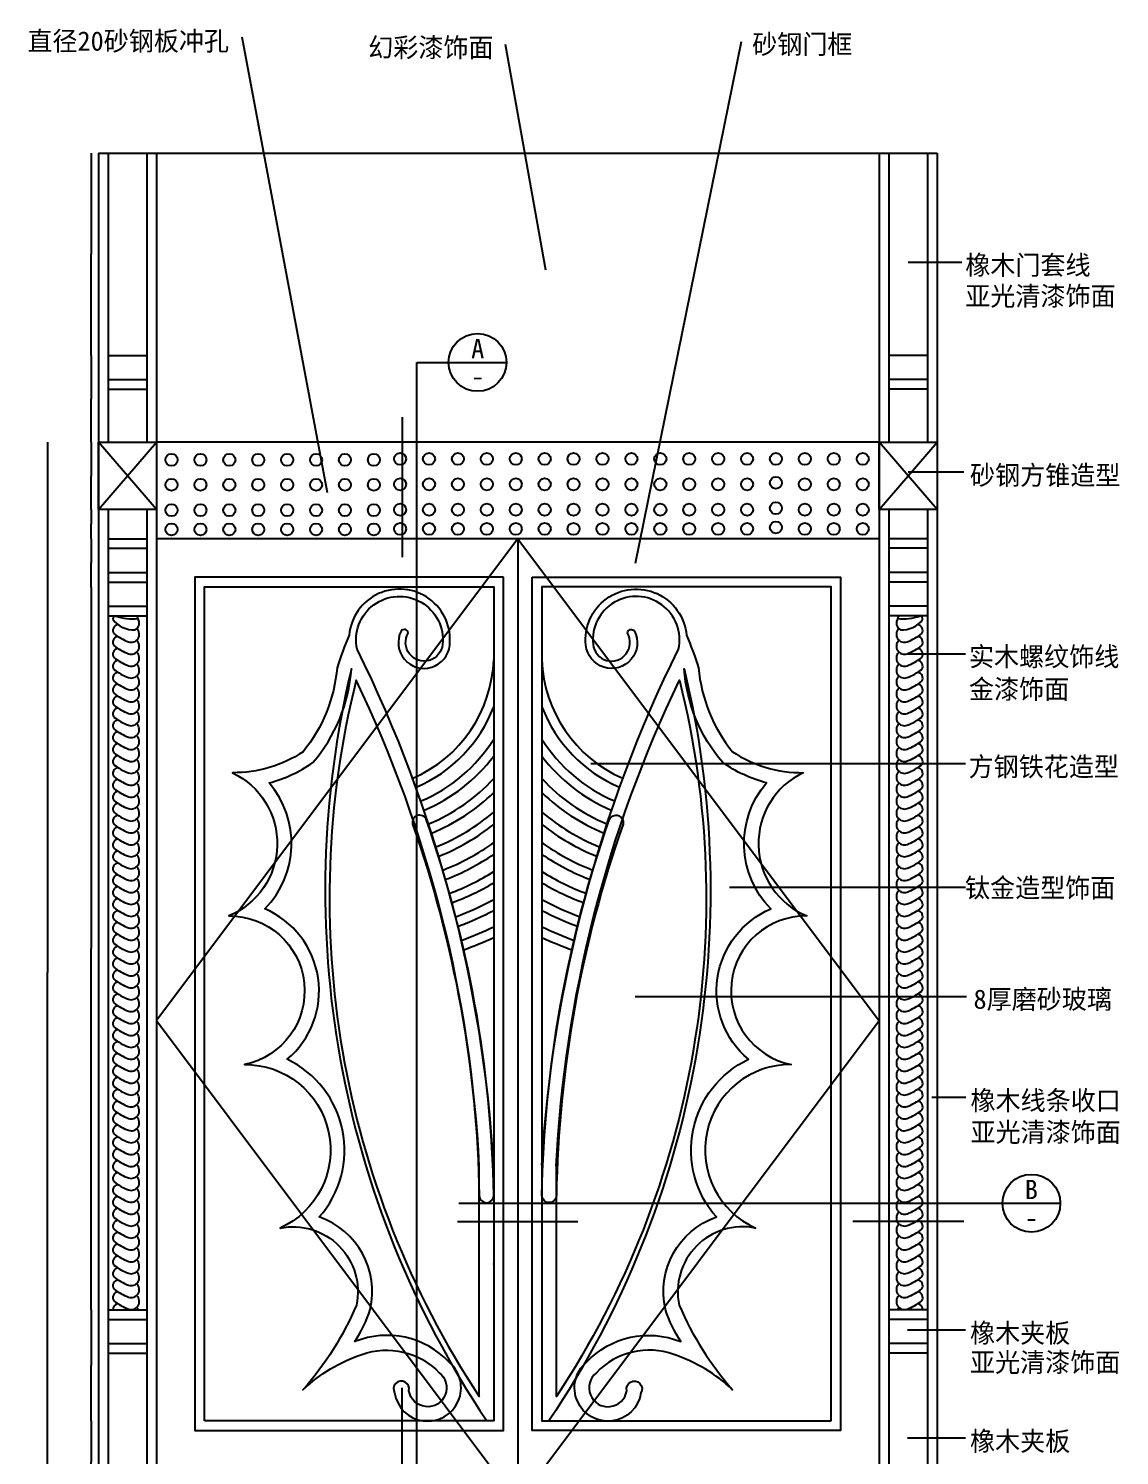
# Model space of a CAD drawing. Header units: metres. Extents: x 65 to 3610, y 142 to 4675.
# Drawn here: x 77 to 2341, y 1675 to 4635 of the extents above; entities that cross this region are included whole.
import ezdxf

# ---------------------------------------------------------------- set-up
doc = ezdxf.new("R2010")
doc.units = ezdxf.units.M
for name, color, linetype in [('3', 3, 'Continuous'), ('4', 4, 'Continuous'), ('7', 7, 'Continuous'), ('BH', 3, 'Continuous'), ('DIM', 3, 'Continuous'), ('TEXT', 3, 'Continuous')]:
    doc.layers.add(name, color=color, linetype=linetype)
doc.dimstyles.get("Standard").update_dxf_attribs({"dimtxt": 2.5, "dimasz": 2.5, "dimexe": 1.25, "dimexo": 0.625, "dimtad": 1, "dimcen": 2.5, "dimazin": 3, "dimtfac": 1, "dimtmove": 0, "dimatfit": 3})

# ---------------------------------------------------------------- blocks, each defined once
blk = doc.blocks.new('*D8')
for p, q in [((116.32, 3777.05), (116.32, 2676.87)), ((116.07, 2676.87), (115.82, 2676.87)), ((116.32, 1576.7), (116.32, 2676.87)), ((116.32, 2676.87), (116.32, 2676.87)), ((116.57, 2676.87), (116.82, 2676.87))]:
    blk.add_line(p, q)
at = {"layer": 'Defpoints'}
for p in [(116.32, 3777.05), (116.32, 2676.87), (116.32, 1576.7)]:
    blk.add_point(p, dxfattribs=at)
at = {"layer": 'DIM', "insert": (116.32, 2677.995), "char_height": 1, "attachment_point": 5}
blk.add_mtext('0', dxfattribs=at)
blk = doc.blocks.new('*D9')
for p, q in [((207.1, 3476.35), (207.1, 2726.53)), ((206.85, 2726.53), (206.6, 2726.53)), ((207.1, 1976.7), (207.1, 2726.53)), ((207.1, 2726.53), (207.1, 2726.53)), ((207.35, 2726.53), (207.6, 2726.53))]:
    blk.add_line(p, q)
at = {"layer": 'Defpoints'}
for p in [(207.1, 3476.35), (207.1, 2726.53), (207.1, 1976.7)]:
    blk.add_point(p, dxfattribs=at)
at = {"layer": 'DIM', "insert": (207.1, 2727.655), "char_height": 1, "attachment_point": 5}
blk.add_mtext('0', dxfattribs=at)
blk = doc.blocks.new('*D17')
for p, q in [((207.1, 1976.7), (207.1, 1861.7)), ((206.85, 1861.7), (206.6, 1861.7)), ((207.1, 1746.7), (207.1, 1861.7)), ((207.1, 1861.7), (207.1, 1861.7)), ((207.35, 1861.7), (207.6, 1861.7))]:
    blk.add_line(p, q)
at = {"layer": 'Defpoints'}
for p in [(207.1, 1976.7), (207.1, 1861.7), (207.1, 1746.7)]:
    blk.add_point(p, dxfattribs=at)
at = {"layer": 'DIM', "insert": (207.1, 1862.825), "char_height": 1, "attachment_point": 5}
blk.add_mtext('0', dxfattribs=at)
blk = doc.blocks.new('*D18')
for p, q in [((207.1, 1746.7), (207.1, 1661.7)), ((206.85, 1661.7), (206.6, 1661.7)), ((207.1, 1576.7), (207.1, 1661.7)), ((207.1, 1661.7), (207.1, 1661.7)), ((207.35, 1661.7), (207.6, 1661.7))]:
    blk.add_line(p, q)
at = {"layer": 'Defpoints'}
for p in [(207.1, 1746.7), (207.1, 1661.7), (207.1, 1576.7)]:
    blk.add_point(p, dxfattribs=at)
at = {"layer": 'DIM', "insert": (207.1, 1662.825), "char_height": 1, "attachment_point": 5}
blk.add_mtext('0', dxfattribs=at)
blk = doc.blocks.new('*D27')
for p, q in [((207.1, 4376.66), (207.1, 4166.68)), ((206.85, 4166.68), (206.6, 4166.68)), ((207.1, 3956.7), (207.1, 4166.68)), ((207.1, 4166.68), (207.1, 4166.68)), ((207.35, 4166.68), (207.6, 4166.68))]:
    blk.add_line(p, q)
at = {"layer": 'Defpoints'}
for p in [(207.1, 4376.66), (207.1, 4166.68), (207.1, 3956.7)]:
    blk.add_point(p, dxfattribs=at)
at = {"layer": 'DIM', "insert": (207.1, 4167.805), "char_height": 1, "attachment_point": 5}
blk.add_mtext('0', dxfattribs=at)
blk = doc.blocks.new('*D28')
for p, q in [((207.1, 3777.05), (207.1, 3707.05)), ((206.85, 3707.05), (206.6, 3707.05)), ((207.1, 3637.05), (207.1, 3707.05)), ((207.1, 3707.05), (207.1, 3707.05)), ((207.35, 3707.05), (207.6, 3707.05))]:
    blk.add_line(p, q)
at = {"layer": 'Defpoints'}
for p in [(207.1, 3777.05), (207.1, 3707.05), (207.1, 3637.05)]:
    blk.add_point(p, dxfattribs=at)
at = {"layer": 'DIM', "insert": (207.1, 3708.175), "char_height": 1, "attachment_point": 5}
blk.add_mtext('0', dxfattribs=at)
blk = doc.blocks.new('*D29')
for p, q in [((207.1, 3576.7), (207.1, 3526.53)), ((206.85, 3526.53), (206.6, 3526.53)), ((207.1, 3476.35), (207.1, 3526.53)), ((207.1, 3526.53), (207.1, 3526.53)), ((207.35, 3526.53), (207.6, 3526.53))]:
    blk.add_line(p, q)
at = {"layer": 'Defpoints'}
for p in [(207.1, 3576.7), (207.1, 3526.53), (207.1, 3476.35)]:
    blk.add_point(p, dxfattribs=at)
at = {"layer": 'DIM', "insert": (207.1, 3527.655), "char_height": 1, "attachment_point": 5}
blk.add_mtext('0', dxfattribs=at)
blk = doc.blocks.new('*D30')
for p, q in [((207.1, 3637.05), (207.1, 3606.87)), ((206.85, 3606.87), (206.6, 3606.87)), ((207.1, 3576.7), (207.1, 3606.87)), ((207.1, 3606.87), (207.1, 3606.87)), ((207.35, 3606.87), (207.6, 3606.87))]:
    blk.add_line(p, q)
at = {"layer": 'Defpoints'}
for p in [(207.1, 3637.05), (207.1, 3606.87), (207.1, 3576.7)]:
    blk.add_point(p, dxfattribs=at)
at = {"layer": 'DIM', "insert": (207.1, 3607.995), "char_height": 1, "attachment_point": 5}
blk.add_mtext('0', dxfattribs=at)
blk = doc.blocks.new('*D31')
for p, q in [((207.1, 3956.7), (207.1, 3866.87)), ((206.85, 3866.87), (206.6, 3866.87)), ((207.1, 3777.05), (207.1, 3866.87)), ((207.1, 3866.87), (207.1, 3866.87)), ((207.35, 3866.87), (207.6, 3866.87))]:
    blk.add_line(p, q)
at = {"layer": 'Defpoints'}
for p in [(207.1, 3956.7), (207.1, 3866.87), (207.1, 3777.05)]:
    blk.add_point(p, dxfattribs=at)
at = {"layer": 'DIM', "insert": (207.1, 3867.995), "char_height": 1, "attachment_point": 5}
blk.add_mtext('0', dxfattribs=at)

msp = doc.modelspace()

# ---------------------------------------------------------------- hatches: boundary and pattern name
at = {"layer": 'BH'}
h = msp.add_hatch(dxfattribs=at)
h.set_pattern_fill('AR-RROOF', scale=350)
h.paths.add_polyline_path([(948.04, 3394.02), (1013.36, 3476.7), (442.38, 3476.7), (442.38, 2754.1), (593.08, 2944.81, 0.29), (500.14, 3091.21, 0.15), (646.74, 3134.57, 0.15), (717.25, 3309.04, -0.02), (742.38, 3376.7, -0.84)])
h.paths.add_polyline_path([(492.55, 2794, 0.3), (593.08, 2944.81), (442.38, 2754.1), (442.38, 2487.35), (656.31, 2187.62, 0.66), (525.08, 2485.9, 0.91)])
h.paths.add_polyline_path([(442.38, 2487.35), (442.38, 1746.7), (894.51, 1746.7, -0.33), (836.77, 1804.41, -1.49), (866.44, 1808.83, 0.68), (937.85, 1793.16), (873.01, 1884.02, 0.18), (768.55, 1884.08, 0.11), (646.59, 1810.96, 0.08), (757.51, 1986.39, 0.12), (756.09, 2047.83), (699.78, 2126.71, 0.2), (599.24, 2146.53, 0.1), (656.31, 2187.62)])
h = msp.add_hatch(dxfattribs=at)
h.set_pattern_fill('AR-RROOF', scale=350)
h.paths.add_polyline_path([(759.03, 3347.45, -0.01), (815.55, 3226.35), (881.79, 3310.19, -0.46), (850.12, 3384.92, -0.71), (864.86, 3380.65, 0.53), (892.04, 3323.15), (935.85, 3378.6, 1.04)])
h.paths.add_polyline_path([(936.11, 3357.18, 0.06), (935.85, 3378.6), (892.04, 3323.15, 0.43)])
h.paths.add_polyline_path([(1042.38, 3325.7), (1042.38, 3476.7), (1013.36, 3476.7), (948.04, 3394.02, -0.09), (951.02, 3355.6, -0.48), (881.79, 3310.19), (815.55, 3226.35, -0.01), (874.76, 3079.72, 0.29)])
h = msp.add_hatch(dxfattribs=at)
h.set_pattern_fill('AR-RROOF', scale=350)
h.paths.add_polyline_path([(1425.73, 3347.45, 0.01), (1369.22, 3226.35), (1302.97, 3310.19, 0.46), (1334.65, 3384.92, 0.71), (1319.9, 3380.65, -0.53), (1292.73, 3323.15), (1248.91, 3378.6, -1.04)])
h.paths.add_polyline_path([(1248.66, 3357.18, -0.06), (1248.91, 3378.6), (1292.73, 3323.15, -0.43)])
h.paths.add_polyline_path([(1142.38, 3325.7), (1142.38, 3476.7), (1171.4, 3476.7), (1236.73, 3394.02, 0.09), (1233.74, 3355.6, 0.48), (1302.97, 3310.19), (1369.22, 3226.35, 0.01), (1310.01, 3079.72, -0.29)])
h = msp.add_hatch(dxfattribs=at)
h.set_pattern_fill('AR-RROOF', scale=350)
h.paths.add_polyline_path([(1236.73, 3394.02), (1171.4, 3476.7), (1742.38, 3476.7), (1742.38, 2754.1), (1591.69, 2944.81, -0.29), (1684.62, 3091.21, -0.15), (1538.03, 3134.57, -0.15), (1467.52, 3309.04, 0.02), (1442.38, 3376.7, 0.84)])
h.paths.add_polyline_path([(1692.21, 2794, -0.3), (1591.69, 2944.81), (1742.38, 2754.1), (1742.38, 2487.35), (1528.45, 2187.62, -0.66), (1659.68, 2485.9, -0.91)])
h.paths.add_polyline_path([(1742.38, 2487.35), (1742.38, 1746.7), (1290.26, 1746.7, 0.33), (1347.99, 1804.41, 1.49), (1318.32, 1808.83, -0.68), (1246.91, 1793.16), (1311.76, 1884.02, -0.18), (1416.22, 1884.08, -0.11), (1538.18, 1810.96, -0.08), (1427.25, 1986.39, -0.12), (1428.68, 2047.83), (1484.98, 2126.71, -0.2), (1585.52, 2146.53, -0.1), (1528.45, 2187.62)])
h = msp.add_hatch(dxfattribs=at)
h.set_pattern_fill('AR-RROOF', scale=200)
h.paths.add_polyline_path([(723.93, 3110.41), (794.44, 3199.64, 0.01), (756.83, 3283.09, 0.02)])
h = msp.add_hatch(dxfattribs=at)
h.set_pattern_fill('AR-RROOF', scale=200)
h.paths.add_polyline_path([(1460.84, 3110.41), (1390.33, 3199.64, -0.01), (1427.93, 3283.09, -0.02)])
h = msp.add_hatch(dxfattribs=at)
h.set_pattern_fill('AR-RROOF', scale=200)
h.paths.add_polyline_path([(1042.38, 3161.02), (1042.38, 3227.7, -0.2), (881.65, 3060.91), (891.74, 3032.6, 0.15)])
h = msp.add_hatch(dxfattribs=at)
h.set_pattern_fill('AR-RROOF', scale=350)
h.paths.add_polyline_path([(1142.38, 3161.02), (1142.38, 3227.7, 0.2), (1303.11, 3060.91), (1293.02, 3032.6, -0.15)])
h = msp.add_hatch(dxfattribs=at)
h.set_pattern_fill('AR-RROOF', scale=350)
h.paths.add_polyline_path([(914.07, 2862.45, 0.01), (873.96, 2984.48, -0.12), (874.05, 2991.77, 0.02), (794.44, 3199.64), (723.93, 3110.41, 0.18), (1012.38, 1797.21), (1012.38, 2216.22, 0.02), (1006.35, 2359.29, 0.05)])
h.paths.add_polyline_path([(1042.38, 2749.55, -0.03), (981.6, 2724.31, -0.04), (1036.26, 2361.69, -0.01), (1042.38, 2276.76)])
h = msp.add_hatch(dxfattribs=at)
h.set_pattern_fill('AR-RROOF', scale=350)
h.paths.add_polyline_path([(1270.69, 2862.45, -0.01), (1310.8, 2984.48, 0.12), (1310.72, 2991.77, -0.02), (1390.33, 3199.64), (1460.84, 3110.41, -0.18), (1172.38, 1797.21), (1172.38, 2216.22, -0.02), (1178.41, 2359.29, -0.05)])
h.paths.add_polyline_path([(1142.38, 2749.55, 0.03), (1203.16, 2724.31, 0.04), (1148.5, 2361.69, 0.01), (1142.38, 2276.76)])
h = msp.add_hatch(dxfattribs=at)
h.set_pattern_fill('AR-RROOF', scale=350)
h.paths.add_polyline_path([(1142.38, 3125.75, 0.13), (1286.46, 3013.66), (1276.88, 2985.15, -0.11), (1142.38, 3078.93)])
h.paths.add_polyline_path([(1142.38, 3050.23, 0.1), (1270.67, 2966.08), (1261.6, 2937.39, -0.08), (1142.38, 3009.6)])
h = msp.add_hatch(dxfattribs=at)
h.set_pattern_fill('AR-RROOF', scale=200)
h.paths.add_polyline_path([(1042.38, 2946.14), (1042.38, 2983.69, -0.07), (929.03, 2918.2), (937.58, 2889.32, 0.06)])
h.paths.add_polyline_path([(1042.38, 2886.06), (1042.38, 2921.79, -0.06), (943.12, 2870.02), (951.54, 2841.12, 0.05)])
h.paths.add_polyline_path([(1042.38, 2828.17), (1042.38, 2862.69, -0.04), (956.95, 2821.78), (964.77, 2792.68, 0.04)])
h.paths.add_polyline_path([(1042.38, 2771.78), (1042.38, 2805.46, -0.03), (969.78, 2773.21), (976.99, 2743.91, 0.03)])
h = msp.add_hatch(dxfattribs=at)
h.set_pattern_fill('AR-RROOF', scale=350)
h.paths.add_polyline_path([(1142.38, 2946.14), (1142.38, 2983.69, 0.07), (1255.73, 2918.2), (1247.18, 2889.32, -0.06)])
h.paths.add_polyline_path([(1142.38, 2886.06), (1142.38, 2921.79, 0.06), (1241.65, 2870.02), (1233.22, 2841.12, -0.05)])
h.paths.add_polyline_path([(1142.38, 2828.17), (1142.38, 2862.69, 0.04), (1227.81, 2821.78), (1219.99, 2792.68, -0.04)])
h.paths.add_polyline_path([(1142.38, 2771.78), (1142.38, 2805.46, 0.03), (1214.98, 2773.21), (1207.77, 2743.91, -0.03)])
h = msp.add_hatch(dxfattribs=at)
h.set_pattern_fill('AR-RROOF', scale=350)
h.paths.add_polyline_path([(955.91, 1767.86), (971.02, 1746.7), (1028.03, 1746.7, -0.01), (972.32, 1832.72, -0.26)])
h.paths.add_polyline_path([(955.91, 1767.86, -0.17), (916, 1746.7), (971.02, 1746.7)])

# ---------------------------------------------------------------- linework, layer by layer
at = {"layer": '3'}
for p, q in [((242.35, 3906.7), (322.35, 3906.7)), ((242.35, 3886.7), (322.35, 3886.7)), ((1922.38, 3906.7), (1862.38, 3906.7)), ((1922.38, 3886.7), (1862.38, 3886.7)), ((1942.42, 3906.7), (1862.42, 3906.7)), ((1942.42, 3886.7), (1862.42, 3886.7)), ((222.35, 3637.05), (342.35, 3777.05)), ((342.35, 3637.05), (222.35, 3777.05)), ((1962.38, 3637.05), (1842.38, 3777.05)), ((1842.38, 3637.05), (1962.38, 3777.05)), ((242.35, 3576.7), (322.35, 3576.7)), ((242.35, 3556.7), (322.35, 3556.7)), ((1922.38, 3576.7), (1862.38, 3576.7)), ((1922.38, 3556.7), (1862.38, 3556.7)), ((1942.42, 3576.7), (1862.42, 3576.7)), ((1942.42, 3556.7), (1862.42, 3556.7)), ((242.35, 3506.7), (322.35, 3506.7)), ((1942.42, 3506.7), (1862.42, 3506.7)), ((242.35, 3486.7), (322.35, 3486.7)), ((1942.42, 3486.7), (1862.42, 3486.7)), ((242.35, 3436.7), (322.35, 3436.7)), ((1942.42, 3436.7), (1862.42, 3436.7)), ((242.35, 3416.7), (322.35, 3416.7)), ((1942.42, 3416.7), (1862.42, 3416.7)), ((1042.38, 2276.76), (1042.38, 1746.7)), ((242.35, 1956.7), (322.35, 1956.7)), ((1942.42, 1956.7), (1862.42, 1956.7)), ((242.35, 1906.7), (322.35, 1906.7)), ((1942.42, 1906.7), (1862.42, 1906.7)), ((242.35, 1886.7), (322.35, 1886.7)), ((1942.42, 1886.7), (1862.42, 1886.7))]:
    msp.add_line(p, q, dxfattribs=at)
for points in [[(1092.38, 3576.7), (342.35, 2577.1), (1092.38, 1576.66)], [(1092.38, 3576.7), (1842.42, 2576.68), (1092.38, 1576.66)]]:
    msp.add_lwpolyline(points, dxfattribs=at)
for centre in [(373.71, 3740.25), (433.71, 3740.25), (493.71, 3740.25), (553.71, 3740.25), (613.71, 3740.25), (673.71, 3740.25), (733.71, 3740.25), (793.71, 3740.25), (848.12, 3742.08), (908.12, 3742.08), (968.12, 3742.08), (1028.12, 3742.08), (1088.12, 3742.08), (1148.12, 3742.08), (1208.12, 3742.08), (1268.12, 3742.08), (1328.12, 3742.08), (1388.12, 3742.08), (1448.12, 3742.08), (1508.12, 3742.08), (1568.12, 3742.08), (1628.12, 3742.08), (1688.12, 3742.08), (1748.12, 3742.08), (1808.12, 3742.08), (373.71, 3688.54), (433.71, 3688.54), (493.71, 3688.54), (553.71, 3688.54), (613.71, 3688.54), (673.71, 3688.54), (733.71, 3688.54), (793.71, 3688.54), (848.12, 3689.48), (908.12, 3689.48), (968.12, 3689.48), (1028.12, 3689.48), (1088.12, 3689.48), (1148.12, 3689.48), (1208.12, 3689.48), (1268.12, 3689.48), (1328.12, 3689.48), (1388.12, 3689.48), (1448.12, 3689.48), (1508.12, 3689.48), (1568.12, 3689.48), (1628.12, 3692.71), (1688.12, 3689.48), (1748.12, 3689.48), (1808.12, 3689.48), (373.71, 3635.91), (433.71, 3635.91), (493.71, 3635.91), (553.71, 3635.91), (613.71, 3635.91), (673.71, 3635.91), (733.71, 3635.91), (793.71, 3635.91), (848.12, 3636.86), (908.12, 3636.86), (968.12, 3636.86), (1028.12, 3636.86), (1088.12, 3636.86), (1148.12, 3636.86), (1208.12, 3636.86), (1268.12, 3636.86), (1328.12, 3636.86), (1388.12, 3636.86), (1448.12, 3636.86), (1508.12, 3636.86), (1568.12, 3636.86), (1628.12, 3640.09), (1688.12, 3636.86), (1748.12, 3636.86), (1808.12, 3636.86), (1628.12, 3600.17), (373.71, 3595.99), (433.71, 3595.99), (493.71, 3595.99), (553.71, 3595.99), (613.71, 3595.99), (673.71, 3595.99), (733.71, 3595.99), (793.71, 3595.99), (848.12, 3596.94), (908.12, 3596.94), (968.12, 3596.94), (1028.12, 3596.94), (1088.12, 3596.94), (1148.12, 3596.94), (1208.12, 3596.94), (1268.12, 3596.94), (1328.12, 3596.94), (1388.12, 3596.94), (1448.12, 3596.94), (1508.12, 3596.94), (1568.12, 3596.94), (1688.12, 3596.94), (1748.12, 3596.94), (1808.12, 3596.94)]:
    msp.add_circle(centre, 12.5, dxfattribs=at)
for centre, radius, start, end in [((258.85, 3410.05), 6.73, 99.11, 194.89), ((294.42, 3441.1), 53.34, 217.92, 274.13), ((292.43, 3519.33), 108.99, 251.27, 276.25), ((292.18, 3401.21), 14.64, 294.54, 41.02), ((295.12, 3410.11), 9.22, 5.45, 45.59), ((295.12, 3410.11), 9.22, 5.45, 45.59), ((1892.58, 3401.21), 14.64, 138.98, 245.46), ((1889.65, 3410.11), 9.22, 134.41, 174.55), ((1889.65, 3410.11), 9.22, 134.41, 174.55), ((1892.34, 3519.33), 108.99, 263.75, 288.73), ((1890.34, 3441.1), 53.34, 265.87, 322.08), ((1925.91, 3410.05), 6.73, 345.11, 80.89), ((264.3, 3386.25), 12.25, 98.49, 212.22), ((323.14, 3467.65), 111.9, 231.8, 249.79), ((290.1, 3378.39), 16.72, 250.39, 45.19), ((1894.66, 3378.39), 16.72, 134.81, 289.61), ((1861.62, 3467.65), 111.9, 290.21, 308.2), ((1920.46, 3386.25), 12.25, 327.78, 81.51), ((264.3, 3361.55), 12.25, 98.49, 212.22), ((264.3, 3336.83), 12.25, 98.49, 212.22), ((323.14, 3442.94), 111.9, 231.8, 249.79), ((290.1, 3353.68), 16.72, 250.39, 45.19), ((1894.66, 3353.68), 16.72, 134.81, 289.61), ((1861.62, 3442.94), 111.9, 290.21, 308.2), ((1920.46, 3361.55), 12.25, 327.78, 81.51), ((1920.46, 3336.83), 12.25, 327.78, 81.51), ((264.3, 3312.12), 12.25, 98.49, 212.22), ((323.14, 3418.23), 111.9, 231.8, 249.79), ((290.1, 3328.97), 16.72, 250.39, 45.19), ((290.1, 3304.25), 16.72, 250.39, 45.19), ((1894.66, 3328.97), 16.72, 134.81, 289.61), ((1894.66, 3304.25), 16.72, 134.81, 289.61), ((1861.62, 3418.23), 111.9, 290.21, 308.2), ((1920.46, 3312.12), 12.25, 327.78, 81.51), ((264.3, 3287.4), 12.25, 98.49, 212.22), ((323.14, 3393.51), 111.9, 231.8, 249.79), ((290.1, 3279.54), 16.72, 250.39, 45.19), ((1894.66, 3279.54), 16.72, 134.81, 289.61), ((1861.62, 3393.51), 111.9, 290.21, 308.2), ((1920.46, 3287.4), 12.25, 327.78, 81.51), ((264.3, 3262.68), 12.25, 98.49, 212.22), ((323.14, 3368.8), 111.9, 231.8, 249.79), ((290.1, 3254.82), 16.72, 250.39, 45.19), ((1894.66, 3254.82), 16.72, 134.81, 289.61), ((1861.62, 3368.8), 111.9, 290.21, 308.2), ((1920.46, 3262.68), 12.25, 327.78, 81.51), ((264.3, 3237.97), 12.25, 98.49, 212.22), ((323.14, 3344.08), 111.9, 231.8, 249.79), ((323.14, 3319.36), 111.9, 231.8, 249.79), ((290.1, 3230.1), 16.72, 250.39, 45.19), ((1894.66, 3230.1), 16.72, 134.81, 289.61), ((1861.62, 3344.08), 111.9, 290.21, 308.2), ((1861.62, 3319.36), 111.9, 290.21, 308.2), ((1920.46, 3237.97), 12.25, 327.78, 81.51), ((264.3, 3213.25), 12.25, 98.49, 212.22), ((264.3, 3188.54), 12.25, 98.49, 212.22), ((323.14, 3294.65), 111.9, 231.8, 249.79), ((290.1, 3205.39), 16.72, 250.39, 45.19), ((1894.66, 3205.39), 16.72, 134.81, 289.61), ((1861.62, 3294.65), 111.9, 290.21, 308.2), ((1920.46, 3213.25), 12.25, 327.78, 81.51), ((1920.46, 3188.54), 12.25, 327.78, 81.51), ((264.3, 3163.82), 12.25, 98.49, 212.22), ((323.14, 3269.93), 111.9, 231.8, 249.79), ((290.1, 3180.67), 16.72, 250.39, 45.19), ((290.1, 3155.96), 16.72, 250.39, 45.19), ((1894.66, 3180.67), 16.72, 134.81, 289.61), ((1894.66, 3155.96), 16.72, 134.81, 289.61), ((1861.62, 3269.93), 111.9, 290.21, 308.2), ((1920.46, 3163.82), 12.25, 327.78, 81.51), ((264.3, 3139.1), 12.25, 98.49, 212.22), ((323.14, 3245.22), 111.9, 231.8, 249.79), ((290.1, 3131.24), 16.72, 250.39, 45.19), ((1894.66, 3131.24), 16.72, 134.81, 289.61), ((1861.62, 3245.22), 111.9, 290.21, 308.2), ((1920.46, 3139.1), 12.25, 327.78, 81.51), ((264.3, 3114.39), 12.25, 98.49, 212.22), ((323.14, 3220.5), 111.9, 231.8, 249.79), ((290.1, 3106.52), 16.72, 250.39, 45.19), ((1894.66, 3106.52), 16.72, 134.81, 289.61), ((1861.62, 3220.5), 111.9, 290.21, 308.2), ((1920.46, 3114.39), 12.25, 327.78, 81.51), ((264.3, 3089.67), 12.25, 98.49, 212.22), ((323.14, 3195.78), 111.9, 231.8, 249.79), ((323.14, 3171.07), 111.9, 231.8, 249.79), ((290.1, 3081.81), 16.72, 250.39, 45.19), ((1894.66, 3081.81), 16.72, 134.81, 289.61), ((1861.62, 3195.78), 111.9, 290.21, 308.2), ((1861.62, 3171.07), 111.9, 290.21, 308.2), ((1920.46, 3089.67), 12.25, 327.78, 81.51), ((264.3, 3064.96), 12.25, 98.49, 212.22), ((264.3, 3040.24), 12.25, 98.49, 212.22), ((323.14, 3146.35), 111.9, 231.8, 249.79), ((290.1, 3057.09), 16.72, 250.39, 45.19), ((1894.66, 3057.09), 16.72, 134.81, 289.61), ((1861.62, 3146.35), 111.9, 290.21, 308.2), ((1920.46, 3064.96), 12.25, 327.78, 81.51), ((1920.46, 3040.24), 12.25, 327.78, 81.51), ((264.3, 3015.52), 12.25, 98.49, 212.22), ((323.14, 3121.64), 111.9, 231.8, 249.79), ((290.1, 3032.38), 16.72, 250.39, 45.19), ((290.1, 3007.66), 16.72, 250.39, 45.19), ((1894.66, 3032.38), 16.72, 134.81, 289.61), ((1894.66, 3007.66), 16.72, 134.81, 289.61), ((1861.62, 3121.64), 111.9, 290.21, 308.2), ((1920.46, 3015.52), 12.25, 327.78, 81.51), ((264.3, 2990.81), 12.25, 98.49, 212.22), ((323.14, 3096.92), 111.9, 231.8, 249.79), ((290.1, 2982.94), 16.72, 250.39, 45.19), ((1894.66, 2982.94), 16.72, 134.81, 289.61), ((1861.62, 3096.92), 111.9, 290.21, 308.2), ((1920.46, 2990.81), 12.25, 327.78, 81.51), ((264.3, 2966.09), 12.25, 98.49, 212.22), ((323.14, 3072.2), 111.9, 231.8, 249.79), ((290.1, 2958.23), 16.72, 250.39, 45.19), ((1894.66, 2958.23), 16.72, 134.81, 289.61), ((1861.62, 3072.2), 111.9, 290.21, 308.2), ((1920.46, 2966.09), 12.25, 327.78, 81.51), ((264.3, 2941.38), 12.25, 98.49, 212.22), ((323.14, 3047.49), 111.9, 231.8, 249.79), ((323.14, 3022.77), 111.9, 231.8, 249.79), ((290.1, 2933.51), 16.72, 250.39, 45.19), ((1894.66, 2933.51), 16.72, 134.81, 289.61), ((1861.62, 3047.49), 111.9, 290.21, 308.2), ((1861.62, 3022.77), 111.9, 290.21, 308.2), ((1920.46, 2941.38), 12.25, 327.78, 81.51), ((264.3, 2916.66), 12.25, 98.49, 212.22), ((264.3, 2891.94), 12.25, 98.49, 212.22), ((323.14, 2998.06), 111.9, 231.8, 249.79), ((290.1, 2908.8), 16.72, 250.39, 45.19), ((1894.66, 2908.8), 16.72, 134.81, 289.61), ((1861.62, 2998.06), 111.9, 290.21, 308.2), ((1920.46, 2916.66), 12.25, 327.78, 81.51), ((1920.46, 2891.94), 12.25, 327.78, 81.51), ((264.3, 2867.23), 12.25, 98.49, 212.22), ((323.14, 2973.34), 111.9, 231.8, 249.79), ((290.1, 2884.08), 16.72, 250.39, 45.19), ((1894.66, 2884.08), 16.72, 134.81, 289.61), ((1861.62, 2973.34), 111.9, 290.21, 308.2), ((1920.46, 2867.23), 12.25, 327.78, 81.51), ((264.3, 2842.51), 12.25, 98.49, 212.22), ((323.14, 2948.62), 111.9, 231.8, 249.79), ((290.1, 2859.36), 16.72, 250.39, 45.19), ((290.1, 2834.65), 16.72, 250.39, 45.19), ((1894.66, 2859.36), 16.72, 134.81, 289.61), ((1894.66, 2834.65), 16.72, 134.81, 289.61), ((1861.62, 2948.62), 111.9, 290.21, 308.2), ((1920.46, 2842.51), 12.25, 327.78, 81.51), ((264.3, 2817.8), 12.25, 98.49, 212.22), ((323.14, 2923.91), 111.9, 231.8, 249.79), ((290.1, 2809.93), 16.72, 250.39, 45.19), ((1894.66, 2809.93), 16.72, 134.81, 289.61), ((1861.62, 2923.91), 111.9, 290.21, 308.2), ((1920.46, 2817.8), 12.25, 327.78, 81.51), ((264.3, 2793.08), 12.25, 98.49, 212.22), ((323.14, 2899.19), 111.9, 231.8, 249.79), ((323.14, 2874.48), 111.9, 231.8, 249.79), ((290.1, 2785.22), 16.72, 250.39, 45.19), ((1894.66, 2785.22), 16.72, 134.81, 289.61), ((1861.62, 2899.19), 111.9, 290.21, 308.2), ((1861.62, 2874.48), 111.9, 290.21, 308.2), ((1920.46, 2793.08), 12.25, 327.78, 81.51), ((264.3, 2768.36), 12.25, 98.49, 212.22), ((264.3, 2743.65), 12.25, 98.49, 212.22), ((323.14, 2849.76), 111.9, 231.8, 249.79), ((290.1, 2760.5), 16.72, 250.39, 45.19), ((1894.66, 2760.5), 16.72, 134.81, 289.61), ((1861.62, 2849.76), 111.9, 290.21, 308.2), ((1920.46, 2768.36), 12.25, 327.78, 81.51), ((1920.46, 2743.65), 12.25, 327.78, 81.51), ((264.3, 2718.93), 12.25, 98.49, 212.22), ((323.14, 2825.04), 111.9, 231.8, 249.79), ((290.1, 2735.78), 16.72, 250.39, 45.19), ((1894.66, 2735.78), 16.72, 134.81, 289.61), ((1861.62, 2825.04), 111.9, 290.21, 308.2), ((1920.46, 2718.93), 12.25, 327.78, 81.51), ((264.3, 2694.22), 12.25, 98.49, 212.22), ((323.14, 2800.33), 111.9, 231.8, 249.79), ((290.1, 2711.07), 16.72, 250.39, 45.19), ((290.1, 2686.35), 16.72, 250.39, 45.19), ((1894.66, 2711.07), 16.72, 134.81, 289.61), ((1894.66, 2686.35), 16.72, 134.81, 289.61), ((1861.62, 2800.33), 111.9, 290.21, 308.2), ((1920.46, 2694.22), 12.25, 327.78, 81.51), ((264.3, 2669.5), 12.25, 98.49, 212.22), ((323.14, 2775.61), 111.9, 231.8, 249.79), ((290.1, 2661.64), 16.72, 250.39, 45.19), ((1894.66, 2661.64), 16.72, 134.81, 289.61), ((1861.62, 2775.61), 111.9, 290.21, 308.2), ((1920.46, 2669.5), 12.25, 327.78, 81.51), ((264.3, 2644.78), 12.25, 98.49, 212.22), ((323.14, 2750.9), 111.9, 231.8, 249.79), ((323.14, 2726.18), 111.9, 231.8, 249.79), ((290.1, 2636.92), 16.72, 250.39, 45.19), ((1894.66, 2636.92), 16.72, 134.81, 289.61), ((1861.62, 2750.9), 111.9, 290.21, 308.2), ((1861.62, 2726.18), 111.9, 290.21, 308.2), ((1920.46, 2644.78), 12.25, 327.78, 81.51), ((264.3, 2620.07), 12.25, 98.49, 212.22), ((264.3, 2595.35), 12.25, 98.49, 212.22), ((323.14, 2701.46), 111.9, 231.8, 249.79), ((290.1, 2612.2), 16.72, 250.39, 45.19), ((1894.66, 2612.2), 16.72, 134.81, 289.61), ((1861.62, 2701.46), 111.9, 290.21, 308.2), ((1920.46, 2620.07), 12.25, 327.78, 81.51), ((1920.46, 2595.35), 12.25, 327.78, 81.51), ((264.3, 2570.64), 12.25, 98.49, 212.22), ((323.14, 2676.75), 111.9, 231.8, 249.79), ((290.1, 2587.49), 16.72, 250.39, 45.19), ((1894.66, 2587.49), 16.72, 134.81, 289.61), ((1861.62, 2676.75), 111.9, 290.21, 308.2), ((1920.46, 2570.64), 12.25, 327.78, 81.51), ((264.3, 2545.92), 12.25, 98.49, 212.22), ((323.14, 2652.03), 111.9, 231.8, 249.79), ((290.1, 2562.77), 16.72, 250.39, 45.19), ((290.1, 2538.06), 16.72, 250.39, 45.19), ((1894.66, 2562.77), 16.72, 134.81, 289.61), ((1894.66, 2538.06), 16.72, 134.81, 289.61), ((1861.62, 2652.03), 111.9, 290.21, 308.2), ((1920.46, 2545.92), 12.25, 327.78, 81.51), ((264.3, 2521.2), 12.25, 98.49, 212.22), ((323.14, 2627.32), 111.9, 231.8, 249.79), ((290.1, 2513.34), 16.72, 250.39, 45.19), ((1894.66, 2513.34), 16.72, 134.81, 289.61), ((1861.62, 2627.32), 111.9, 290.21, 308.2), ((1920.46, 2521.2), 12.25, 327.78, 81.51), ((264.3, 2496.49), 12.25, 98.49, 212.22), ((323.14, 2602.6), 111.9, 231.8, 249.79), ((323.14, 2577.88), 111.9, 231.8, 249.79), ((290.1, 2488.62), 16.72, 250.39, 45.19), ((1894.66, 2488.62), 16.72, 134.81, 289.61), ((1861.62, 2602.6), 111.9, 290.21, 308.2), ((1861.62, 2577.88), 111.9, 290.21, 308.2), ((1920.46, 2496.49), 12.25, 327.78, 81.51), ((264.3, 2471.77), 12.25, 98.49, 212.22), ((264.3, 2447.06), 12.25, 98.49, 212.22), ((323.14, 2553.17), 111.9, 231.8, 249.79), ((290.1, 2463.91), 16.72, 250.39, 45.19), ((1894.66, 2463.91), 16.72, 134.81, 289.61), ((1861.62, 2553.17), 111.9, 290.21, 308.2), ((1920.46, 2471.77), 12.25, 327.78, 81.51), ((1920.46, 2447.06), 12.25, 327.78, 81.51), ((264.3, 2422.34), 12.25, 98.49, 212.22), ((323.14, 2528.45), 111.9, 231.8, 249.79), ((290.1, 2439.19), 16.72, 250.39, 45.19), ((1894.66, 2439.19), 16.72, 134.81, 289.61), ((1861.62, 2528.45), 111.9, 290.21, 308.2), ((1920.46, 2422.34), 12.25, 327.78, 81.51), ((264.3, 2397.62), 12.25, 98.49, 212.22), ((323.14, 2503.74), 111.9, 231.8, 249.79), ((290.1, 2414.48), 16.72, 250.39, 45.19), ((290.1, 2389.76), 16.72, 250.39, 45.19), ((1894.66, 2414.48), 16.72, 134.81, 289.61), ((1894.66, 2389.76), 16.72, 134.81, 289.61), ((1861.62, 2503.74), 111.9, 290.21, 308.2), ((1920.46, 2397.62), 12.25, 327.78, 81.51), ((264.3, 2372.91), 12.25, 98.49, 212.22), ((323.14, 2479.02), 111.9, 231.8, 249.79), ((290.1, 2365.04), 16.72, 250.39, 45.19), ((1894.66, 2365.04), 16.72, 134.81, 289.61), ((1861.62, 2479.02), 111.9, 290.21, 308.2), ((1920.46, 2372.91), 12.25, 327.78, 81.51), ((264.3, 2348.19), 12.25, 98.49, 212.22), ((323.14, 2454.3), 111.9, 231.8, 249.79), ((323.14, 2429.59), 111.9, 231.8, 249.79), ((290.1, 2340.33), 16.72, 250.39, 45.19), ((1894.66, 2340.33), 16.72, 134.81, 289.61), ((1861.62, 2454.3), 111.9, 290.21, 308.2), ((1861.62, 2429.59), 111.9, 290.21, 308.2), ((1920.46, 2348.19), 12.25, 327.78, 81.51), ((264.3, 2323.48), 12.25, 98.49, 212.22), ((264.3, 2298.76), 12.25, 98.49, 212.22), ((323.14, 2404.87), 111.9, 231.8, 249.79), ((290.1, 2315.61), 16.72, 250.39, 45.19), ((1894.66, 2315.61), 16.72, 134.81, 289.61), ((1861.62, 2404.87), 111.9, 290.21, 308.2), ((1920.46, 2323.48), 12.25, 327.78, 81.51), ((1920.46, 2298.76), 12.25, 327.78, 81.51), ((264.3, 2274.04), 12.25, 98.49, 212.22), ((323.14, 2380.16), 111.9, 231.8, 249.79), ((290.1, 2290.9), 16.72, 250.39, 45.19), ((1894.66, 2290.9), 16.72, 134.81, 289.61), ((1861.62, 2380.16), 111.9, 290.21, 308.2), ((1920.46, 2274.04), 12.25, 327.78, 81.51), ((264.3, 2249.33), 12.25, 98.49, 212.22), ((323.14, 2355.44), 111.9, 231.8, 249.79), ((290.1, 2266.18), 16.72, 250.39, 45.19), ((290.1, 2241.46), 16.72, 250.39, 45.19), ((1894.66, 2266.18), 16.72, 134.81, 289.61), ((1894.66, 2241.46), 16.72, 134.81, 289.61), ((1861.62, 2355.44), 111.9, 290.21, 308.2), ((1920.46, 2249.33), 12.25, 327.78, 81.51), ((264.3, 2224.61), 12.25, 98.49, 212.22), ((323.14, 2330.72), 111.9, 231.8, 249.79), ((290.1, 2216.75), 16.72, 250.39, 45.19), ((1894.66, 2216.75), 16.72, 134.81, 289.61), ((1861.62, 2330.72), 111.9, 290.21, 308.2), ((1920.46, 2224.61), 12.25, 327.78, 81.51), ((264.3, 2199.9), 12.25, 98.49, 212.22), ((323.14, 2306.01), 111.9, 231.8, 249.79), ((323.14, 2281.29), 111.9, 231.8, 249.79), ((290.1, 2192.03), 16.72, 250.39, 45.19), ((1894.66, 2192.03), 16.72, 134.81, 289.61), ((1861.62, 2306.01), 111.9, 290.21, 308.2), ((1861.62, 2281.29), 111.9, 290.21, 308.2), ((1920.46, 2199.9), 12.25, 327.78, 81.51), ((264.3, 2175.18), 12.25, 98.49, 212.22), ((264.3, 2150.46), 12.25, 98.49, 212.22), ((323.14, 2256.58), 111.9, 231.8, 249.79), ((290.1, 2167.32), 16.72, 250.39, 45.19), ((1894.66, 2167.32), 16.72, 134.81, 289.61), ((1861.62, 2256.58), 111.9, 290.21, 308.2), ((1920.46, 2175.18), 12.25, 327.78, 81.51), ((1920.46, 2150.46), 12.25, 327.78, 81.51), ((264.3, 2125.75), 12.25, 98.49, 212.22), ((323.14, 2231.86), 111.9, 231.8, 249.79), ((290.1, 2142.6), 16.72, 250.39, 45.19), ((1894.66, 2142.6), 16.72, 134.81, 289.61), ((1861.62, 2231.86), 111.9, 290.21, 308.2), ((1920.46, 2125.75), 12.25, 327.78, 81.51), ((264.3, 2101.03), 12.25, 98.49, 212.22), ((323.14, 2207.14), 111.9, 231.8, 249.79), ((290.1, 2117.88), 16.72, 250.39, 45.19), ((290.1, 2093.17), 16.72, 250.39, 45.19), ((1894.66, 2117.88), 16.72, 134.81, 289.61), ((1894.66, 2093.17), 16.72, 134.81, 289.61), ((1861.62, 2207.14), 111.9, 290.21, 308.2), ((1920.46, 2101.03), 12.25, 327.78, 81.51), ((264.3, 2076.32), 12.25, 98.49, 212.22), ((323.14, 2182.43), 111.9, 231.8, 249.79), ((290.1, 2068.45), 16.72, 250.39, 45.19), ((-1380.35, 2174.85), 2424.88, 357.54, 357.59), ((1894.66, 2068.45), 16.72, 134.81, 289.61), ((1861.62, 2182.43), 111.9, 290.21, 308.2), ((1920.46, 2076.32), 12.25, 327.78, 81.51), ((264.3, 2051.6), 12.25, 98.49, 212.22), ((323.14, 2157.71), 111.9, 231.8, 249.79), ((323.14, 2133), 111.9, 231.8, 249.79), ((290.1, 2043.74), 16.72, 250.39, 45.19), ((1894.66, 2043.74), 16.72, 134.81, 289.61), ((1861.62, 2157.71), 111.9, 290.21, 308.2), ((1861.62, 2133), 111.9, 290.21, 308.2), ((1920.46, 2051.6), 12.25, 327.78, 81.51), ((264.3, 2026.88), 12.25, 98.49, 212.22), ((264.3, 2002.17), 12.25, 98.49, 212.22), ((323.14, 2108.28), 111.9, 231.8, 249.79), ((290.1, 2019.02), 16.72, 250.39, 45.19), ((1894.66, 2019.02), 16.72, 134.81, 289.61), ((1861.62, 2108.28), 111.9, 290.21, 308.2), ((1920.46, 2026.88), 12.25, 327.78, 81.51), ((1920.46, 2002.17), 12.25, 327.78, 81.51), ((264.3, 1977.45), 12.25, 98.49, 183.53), ((323.14, 2083.56), 111.9, 231.8, 249.79), ((290.1, 1994.3), 16.72, 250.39, 45.19), ((1894.66, 1994.3), 16.72, 134.81, 289.61), ((1861.62, 2083.56), 111.9, 290.21, 308.2), ((1920.46, 1977.45), 12.25, 356.47, 81.51), ((290.1, 1969.59), 16.72, 25.17, 45.19), ((1894.66, 1969.59), 16.72, 134.81, 154.83)]:
    msp.add_arc(centre, radius, start, end, dxfattribs=at)
at = {"layer": '4'}
for p, q in [((222.35, 4376.66), (222.35, 1576.66)), ((222.35, 4376.66), (1962.42, 4376.66)), ((342.35, 4376.66), (342.35, 1576.7)), ((1842.42, 4376.66), (1842.42, 1576.7)), ((1962.42, 4376.66), (1962.42, 1576.66)), ((242.35, 3956.7), (322.35, 3956.7)), ((1922.38, 3956.7), (1862.38, 3956.7)), ((1942.42, 3956.7), (1862.42, 3956.7)), ((1842.38, 3777.05), (342.38, 3777.05)), ((1842.38, 3576.7), (342.38, 3576.7)), ((1092.38, 3576.7), (1092.38, 1576.66)), ((1092.38, 3576.7), (1092.38, 1576.66)), ((242.35, 1976.7), (322.35, 1976.7)), ((1942.42, 1976.7), (1862.42, 1976.7))]:
    msp.add_line(p, q, dxfattribs=at)
for points in [[(222.35, 3777.05), (342.35, 3777.05), (342.35, 3637.05), (222.35, 3637.05)], [(1842.42, 3777.05), (1962.38, 3777.05), (1962.38, 3637.05), (1842.42, 3637.05)]]:
    msp.add_lwpolyline(points, close=True, dxfattribs=at)
for points in [[(1042.41, 2214.04, 0.08), (902.2, 2994.62, 0.89), (873.96, 2984.48, -0.08), (1012.41, 2213.72, 0.98)], [(1142.36, 2214.04, -0.08), (1282.57, 2994.62, -0.89), (1310.8, 2984.48, 0.08), (1172.35, 2213.72, -0.98)]]:
    msp.add_lwpolyline(points, format="xyb", close=True, dxfattribs=at)
at = {"layer": '7'}
for p, q in [((242.35, 4376.66), (242.35, 3777.05)), ((322.35, 4376.66), (322.35, 3777.05)), ((1862.42, 4376.66), (1862.42, 3777.05)), ((1942.42, 4376.66), (1942.42, 3777.05)), ((242.35, 3637.05), (242.35, 1576.7)), ((322.35, 3637.05), (322.35, 1576.7)), ((1862.42, 3637.05), (1862.42, 1576.7)), ((1942.42, 3637.05), (1942.42, 1576.7))]:
    msp.add_line(p, q, dxfattribs=at)
for points in [[(1062.38, 3496.7), (422.38, 3496.7), (422.38, 1726.7), (1062.38, 1726.7)], [(1122.38, 3496.7), (1762.38, 3496.7), (1762.38, 1726.7), (1122.38, 1726.7)], [(442.38, 1746.7), (442.38, 3476.7), (1042.38, 3476.7), (1042.38, 1746.7)], [(1742.38, 1746.7), (1742.38, 3476.7), (1142.38, 3476.7), (1142.38, 1746.7)]]:
    msp.add_lwpolyline(points, close=True, dxfattribs=at)
for points in [[(1042.38, 2276.76, 0.1), (759.03, 3347.45, -1.18), (936.11, 3357.21, -1.24), (864.86, 3380.65, 0.71), (850.12, 3384.92, 1.2), (951.02, 3355.6, 1.01), (742.38, 3376.7, 0.02), (717.25, 3309.04, -0.15), (646.74, 3134.57, -0.15), (500.14, 3091.21, -0.65), (492.55, 2794, -0.91), (525.08, 2485.9, -0.81), (599.24, 2146.53, -0.54), (757.51, 1986.39, -0.08), (646.59, 1810.96, -0.11), (768.55, 1884.08, -0.3), (929.22, 1846.45, -1.47), (866.44, 1808.83, 1.49), (836.77, 1804.41, 1.44), (950.04, 1868.1, 0.31), (754.38, 1910.91, 0.06), (786.19, 1977.26, 0.38), (680.36, 2169.47, 0.5), (613.58, 2496.55, 0.56), (567.36, 2808.79, 0.39), (576.18, 3070.25, 0.09), (667.13, 3112.19, 0.16), (747.15, 3306.67, 0.21), (1028.03, 1746.7)], [(1142.38, 2276.76, -0.1), (1425.73, 3347.45, 1.18), (1248.65, 3357.21, 1.24), (1319.9, 3380.65, -0.71), (1334.65, 3384.92, -1.2), (1233.74, 3355.6, -1.01), (1442.38, 3376.7, -0.02), (1467.52, 3309.04, 0.15), (1538.03, 3134.57, 0.15), (1684.62, 3091.21, 0.65), (1692.21, 2794, 0.91), (1659.68, 2485.9, 0.81), (1585.52, 2146.53, 0.54), (1427.25, 1986.39, 0.08), (1538.18, 1810.96, 0.11), (1416.22, 1884.08, 0.3), (1255.54, 1846.45, 1.47), (1318.32, 1808.83, -1.49), (1347.99, 1804.41, -1.44), (1234.72, 1868.1, -0.31), (1430.39, 1910.91, -0.06), (1398.57, 1977.26, -0.38), (1504.4, 2169.47, -0.5), (1571.18, 2496.55, -0.56), (1617.4, 2808.79, -0.39), (1608.59, 3070.25, -0.09), (1517.63, 3112.19, -0.16), (1437.61, 3306.67, -0.21), (1156.73, 1746.7)], [(1012.43, 2275.07, 0.1), (756.83, 3283.09, 0.21), (1012.38, 1797.21), (1012.38, 2275.06)], [(1172.33, 2275.07, -0.1), (1427.93, 3283.09, -0.21), (1172.38, 1797.21), (1172.38, 2275.06)]]:
    msp.add_lwpolyline(points, format="xyb", dxfattribs=at)
for centre, radius, start, end in [((763.4, 3335.71), 279.17, 293.51, 357.94), ((1421.37, 3335.71), 279.17, 182.06, 246.49), ((763.4, 3335.71), 299.17, 293.28, 338.84), ((1421.37, 3335.71), 299.17, 201.16, 246.72), ((763.4, 3335.71), 329.17, 292.95, 327.95), ((1421.37, 3335.71), 329.17, 212.05, 247.05), ((763.4, 3335.71), 349.17, 292.73, 323.04), ((1421.37, 3335.71), 349.17, 216.96, 247.27), ((763.4, 3335.71), 379.17, 292.4, 317.37), ((1421.37, 3335.71), 379.17, 222.63, 247.6), ((763.4, 3335.71), 399.17, 292.18, 314.34), ((1421.37, 3335.71), 399.17, 225.66, 247.82), ((763.4, 3335.71), 429.17, 291.86, 310.55), ((1421.37, 3335.71), 429.17, 229.45, 248.14), ((763.4, 3335.71), 449.17, 291.64, 308.4), ((1421.37, 3335.71), 449.17, 231.6, 248.36), ((763.4, 3335.71), 479.17, 291.32, 305.61), ((1421.37, 3335.71), 479.17, 234.39, 248.68), ((763.4, 3335.71), 499.17, 291.1, 303.98), ((1421.37, 3335.71), 499.17, 236.02, 248.9), ((763.4, 3335.71), 529.17, 290.78, 301.82), ((1421.37, 3335.71), 529.17, 238.18, 249.22), ((763.4, 3335.71), 549.17, 290.57, 300.53), ((1421.37, 3335.71), 549.17, 239.47, 249.43), ((763.4, 3335.71), 579.17, 290.25, 298.8), ((1421.37, 3335.71), 579.17, 241.2, 249.75), ((763.4, 3335.71), 599.17, 290.03, 297.75), ((1421.37, 3335.71), 599.17, 242.25, 249.97), ((763.4, 3335.71), 629.17, 289.71, 296.32), ((1421.37, 3335.71), 629.17, 243.68, 250.29), ((763.4, 3335.71), 649.17, 289.5, 295.45), ((1421.37, 3335.71), 649.17, 244.55, 250.5)]:
    msp.add_arc(centre, radius, start, end, dxfattribs=at)
at = {"layer": 'DIM'}
for p, q in [((882.63, 1528.4), (882.63, 3942.39)), ((882.63, 3942.39), (1068.76, 3942.39)), ((852.54, 3828.7), (852.54, 3538.17)), ((969.73, 2197.92), (2218.16, 2197.92)), ((967.17, 2159.96), (1216.91, 2159.96)), ((2018.28, 2159.96), (1787.88, 2159.96)), ((852.54, 1524.35), (852.54, 1814.89))]:
    msp.add_line(p, q, dxfattribs=at)
for centre in [(1008.76, 3942.39), (2158.16, 2197.92)]:
    msp.add_circle(centre, 60, dxfattribs=at)

# ---------------------------------------------------------------- texts
for s, p in [('A', (995.63, 3950.93)), ('-', (995.7, 3893.68)), ('B', (2144.49, 2206.46)), ('-', (2144.72, 2147.77))]:
    msp.add_text(s, height=40, dxfattribs=at).set_placement(p)
at = {"layer": 'TEXT'}
for s, p in [('直径20砂钢板冲孔', (74.6, 4589.15)), ('幻彩漆饰面', (782.02, 4575.72)), ('砂钢门框', (1578.83, 4582.42)), ('橡木门套线', (2021.05, 4124.26)), ('亚光清漆饰面', (2021.05, 4060.03)), ('砂钢方锥造型', (2030.89, 3688.36)), ('实木螺纹饰线', (2028.71, 3312.09)), ('金漆饰面', (2028.71, 3244.5)), ('方钢铁花造型', (2027.9, 3083.71)), ('钛金造型饰面', (2020.43, 2832.37)), ('8厚磨砂玻璃', (2038.06, 2601.43)), ('橡木线条收口', (2031.87, 2391.23)), ('亚光清漆饰面', (2031.87, 2325.41)), ('橡木夹板', (2030.89, 1908.75)), ('亚光清漆饰面', (2030.89, 1847.99)), ('橡木夹板', (2030.89, 1684.41))]:
    msp.add_text(s, height=40, dxfattribs=at).set_placement(p)

# ---------------------------------------------------------------- dimensions: what is measured, and where the dimension line sits
at = {"layer": 'DIM'}
for base, p1, p2, picture, middle in [((207.1, 4166.68), (207.1, 4376.66), (207.1, 3956.7), '*D27', (207.1, 4167.805)), ((207.1, 3866.87), (207.1, 3956.7), (207.1, 3777.05), '*D31', (207.1, 3867.995)), ((116.32, 2676.87), (116.32, 3777.05), (116.32, 1576.7), '*D8', (116.32, 2677.995)), ((207.1, 3707.05), (207.1, 3777.05), (207.1, 3637.05), '*D28', (207.1, 3708.175)), ((207.1, 3606.87), (207.1, 3637.05), (207.1, 3576.7), '*D30', (207.1, 3607.995)), ((207.1, 3526.53), (207.1, 3576.7), (207.1, 3476.35), '*D29', (207.1, 3527.655)), ((207.1, 2726.53), (207.1, 3476.35), (207.1, 1976.7), '*D9', (207.1, 2727.655)), ((207.1, 1861.7), (207.1, 1976.7), (207.1, 1746.7), '*D17', (207.1, 1862.825)), ((207.1, 1661.7), (207.1, 1746.7), (207.1, 1576.7), '*D18', (207.1, 1662.825))]:
    dim = msp.add_linear_dim(base=base, p1=p1, p2=p2, dimstyle='Standard', dxfattribs=at)
    dim.commit()
    dim.dimension.update_dxf_attribs({"geometry": picture, "text_midpoint": middle})

# ---------------------------------------------------------------- leaders
for points in [[(697.37, 3671.79), (520.53, 4617.2)], [(1150.33, 4133.65), (1066.56, 4601.7)], [(1336.48, 3526.11), (1556.76, 4607.9)], [(1902.5, 4150.11), (2013.86, 4150.11)], [(1902.38, 3715.05), (2017.69, 3715.05)], [(1900.27, 3337.93), (2021.52, 3337.93)], [(1243.65, 3110.15), (2021.27, 3110.15)], [(1532.02, 2853.7), (2021.27, 2853.7)], [(1335.67, 2627.08), (2023.71, 2627.08)], [(1951.58, 2417.92), (2022.51, 2417.92)], [(1900.82, 1935.44), (2021.52, 1935.44)], [(1900.82, 1711.1), (2021.52, 1711.1)]]:
    msp.add_leader(points, dimstyle='Standard', dxfattribs=at)

doc.saveas('drawing.dxf')
